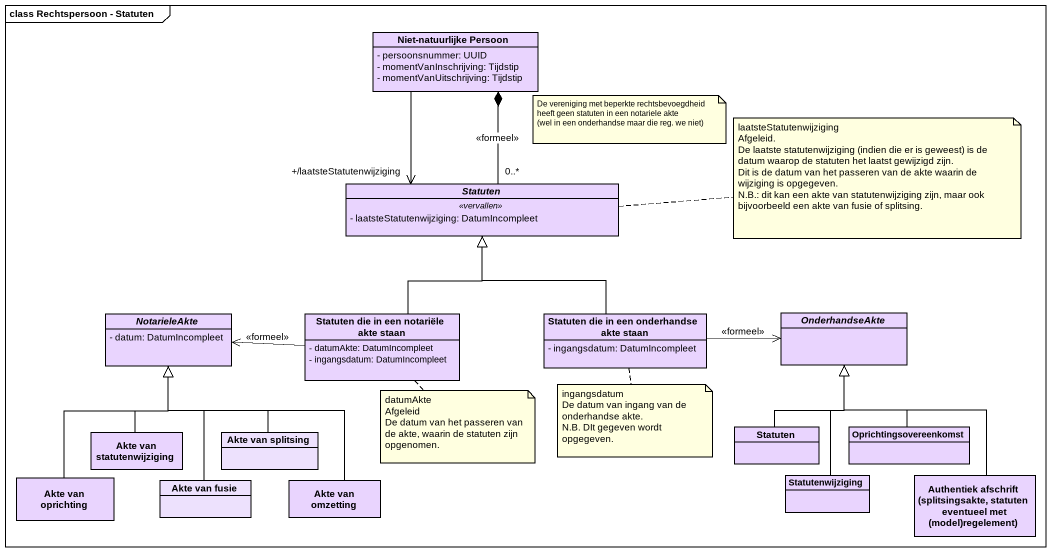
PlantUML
@startuml
mainframe class Rechtspersoon - Statuten
hide circle
hide empty members
skinparam classAttributeIconSize 0
class "Niet-natuurlijke Persoon" as Niet_natuurlijke_Persoon #E9D4FE {
  - persoonsnummer: UUID
  - momentVanInschrijving: Tijdstip
  - momentVanUitschrijving: Tijdstip
}
abstract class Statuten #E9D4FE {
  .. <<vervallen>> ..
  - laatsteStatutenwijziging: DatumIncompleet
}
abstract class NotarieleAkte #E9D4FE {
  - datum: DatumIncompleet
}
class "Statuten die in een notariële akte staan" as Statuten_die_in_een #E9D4FE {
  - datumAkte: DatumIncompleet
  - ingangsdatum: DatumIncompleet
}
class "Statuten die in een onderhandse akte staan" as Statuten_die_in_een_2 #E9D4FE {
  - ingangsdatum: DatumIncompleet
}
abstract class OnderhandseAkte #E9D4FE
class "Akte van statutenwijziging" as Akte_van_statutenwijziging #E9D4FE
class "Akte van splitsing" as Akte_van_splitsing #EDE1FD
class "Statuten" as Statuten_2 #E9D4FE
class Oprichtingsovereenkomst #E9D4FE
class Statutenwijziging #E9D4FE
class "Authentiek afschrift (splitsingsakte, statuten eventueel met (model)regelement)" as Authentiek_afschrift #E9D4FE
class "Akte van oprichting" as Akte_van_oprichting #E9D4FE
class "Akte van fusie" as Akte_van_fusie #EDE1FD
class "Akte van omzetting" as Akte_van_omzetting #E9D4FE
Niet_natuurlijke_Persoon --> "+/laatsteStatutenwijziging" Statuten
Statuten "0..*" -up-* Niet_natuurlijke_Persoon : <<formeel>>
Statuten_die_in_een -up-|> Statuten
Statuten_die_in_een -left-> NotarieleAkte : <<formeel>>
Statuten_die_in_een_2 -up-|> Statuten
Statuten_die_in_een_2 -right-> OnderhandseAkte : <<formeel>>
Akte_van_statutenwijziging -up-|> NotarieleAkte
Akte_van_splitsing -up-|> NotarieleAkte
Statuten_2 -up-|> OnderhandseAkte
Oprichtingsovereenkomst -up-|> OnderhandseAkte
Statutenwijziging -up-|> OnderhandseAkte
Authentiek_afschrift -up-|> OnderhandseAkte
Akte_van_oprichting -up-|> NotarieleAkte
Akte_van_fusie -up-|> NotarieleAkte
Akte_van_omzetting -up-|> NotarieleAkte
note as N1
  De vereniging met beperkte rechtsbevoegdheid heeft geen statuten in een notariele akte
  (wel in een onderhandse maar die reg. we niet)
end note
note right of Statuten
  laatsteStatutenwijziging
  Afgeleid.
  De laatste statutenwijziging (indien die er is geweest) is de datum waarop de statuten het laatst gewijzigd zijn.
  Dit is de datum van het passeren van de akte waarin de wijziging is opgegeven.
  N.B.: dit kan een akte van statutenwijziging zijn, maar ook bijvoorbeeld een akte van fusie of splitsing.
end note
note bottom of Statuten_die_in_een
  datumAkte
  Afgeleid
  De datum van het passeren van de akte, waarin de statuten zijn opgenomen.
end note
note bottom of Statuten_die_in_een_2
  ingangsdatum
  De datum van ingang van de onderhandse akte.
  N.B. DIt gegeven wordt opgegeven.
end note
@enduml
